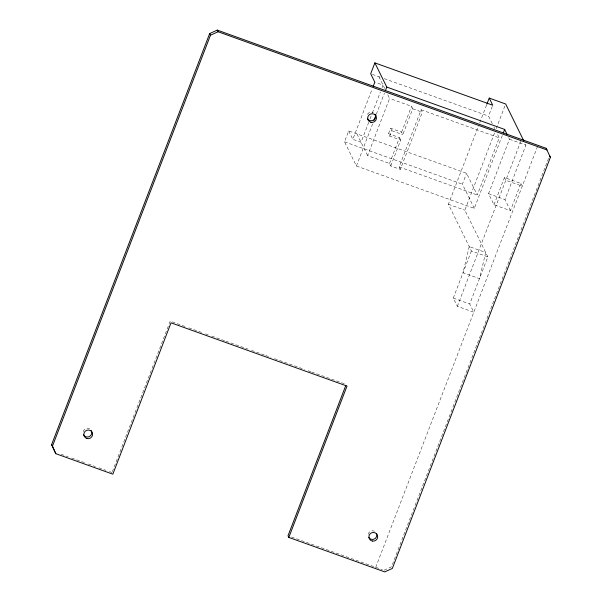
<?xml version="1.0" encoding="UTF-8"?>
<svg xmlns="http://www.w3.org/2000/svg" width="602" height="602" viewBox="0 0 602 602"><rect width="100%" height="100%" fill="white"/><g stroke="black" fill="none" stroke-linecap="round" stroke-linejoin="round"><path stroke-width="0.45" stroke-dasharray="3.01 2.26" d="M112.363 471.652L170.215 321.175L185.25 326.577M502.286 135.563L474.293 208.367L356.422 166.009L344.525 141.816L348.708 130.927L466.58 173.293L477.266 195.003L499.246 137.843L496.778 132.831M368.717 122.349L361.057 142.268L352.832 139.31L372.149 89.081M370.049 118.88L372.044 113.688M372.382 112.822L380.374 92.031M382.037 87.704L383.038 85.1L375.633 82.444M356.422 166.009L372.947 123.026M376.318 114.252L384.415 93.205M400.36 169.403L399.141 166.927L421.122 109.76L422.333 112.235L400.36 169.403L390.766 165.956L389.547 163.481L367.619 155.602L389.592 98.435L387.545 94.266M390.766 165.956L400.706 140.093L389.742 136.15L388.523 133.682L390.615 128.234L401.579 132.177L402.798 134.652L412.739 108.789L411.527 106.313L389.592 98.435M389.742 136.15L391.834 130.709L390.615 128.234M389.547 163.481L399.487 137.617L388.523 133.682M401.579 132.177L411.527 106.313M471.404 250.981L453.291 298.073L457.354 306.32L473.797 312.227L469.741 303.987L487.846 256.888L471.404 250.981L448.407 204.259L478.432 126.172M479.786 122.657L486.867 104.236M474.293 208.367L462.389 184.182L466.58 173.293M492.255 123.643L488.561 116.126L492.421 106.072M487.846 256.888L464.857 210.166L494.882 132.079M496.229 128.572L505.003 105.756M493.994 204.755L504.461 177.537L520.903 183.444L510.436 210.67L493.994 204.755L488.538 193.671L509.473 139.228L508.667 137.595M457.354 306.32L521.513 139.453M510.436 210.67L504.988 199.586L525.915 145.142L524.681 142.621M375.723 567.295L537.955 145.36M548.557 158.364L391.526 566.775L383.948 570.252M372.329 74.355L380.682 77.357M384.219 78.629L488.561 116.126M509.473 139.228L525.915 145.142M421.122 109.76L499.246 137.843M412.739 108.789L422.333 112.235M391.834 130.709L402.798 134.652M344.525 141.816L462.389 184.182M488.538 193.671L504.988 199.586M399.141 166.927L477.266 195.003M448.407 204.259L464.857 210.166M453.291 298.073L469.741 303.987M188.787 327.849L202.054 332.613M205.591 333.884L208.247 334.84M211.784 336.112L225.05 340.875M225.931 341.199L248.039 349.137M251.576 350.409L264.842 355.18M265.73 355.496L271.035 357.407M274.572 358.679L304.635 369.485M308.179 370.749L310.828 371.705M311.716 372.021L344.434 383.783M61.148 454.239L68.161 456.76M71.676 458.024L84.829 462.75M88.343 464.014L95.357 466.535M98.863 467.799L105.884 470.32M109.391 471.577L112.025 472.525M291.518 537.029L382.308 569.658M493.903 126.984L494.724 128.655M520.903 183.444L522.258 186.191L505.808 180.284L504.461 177.537M378.914 76.717L384.678 88.434M399.487 137.617L400.706 140.093M356.933 133.885L367.619 155.602M348.708 130.927L352.832 139.31M368.191 534.29A4.417 4.327 -26.2 0 1 374.512 531.257M83.166 431.589A4.417 4.327 -26.2 0 1 89.653 428.925M367.438 114.312A4.417 4.327 -26.2 0 1 373.458 112.642M469.236 246.579L463.028 272.759L479.478 278.666L485.686 252.494L469.236 246.579"/><path stroke-width="0.9" d="M546.18 148.318L550.378 157.378L392.338 568.423L384.761 571.9L288.817 537.42L347.015 386.07L171.028 322.822L112.837 474.173L55.82 453.682L51.621 444.622L209.662 33.577L217.239 30.1L546.18 148.318L546.992 149.966L218.052 31.748L217.239 30.1M55.82 453.682L52.427 446.27L210.474 35.225L218.052 31.748M486.867 104.236L489.23 98.088L492.745 105.237L374.873 62.879L370.689 73.768L374.813 82.15L373.15 86.477M373.962 120.392L375.987 115.132M385.423 90.571L386.777 87.064L374.873 62.879M345.864 385.295L288.012 535.772L288.817 537.42M503.295 132.937L504.649 129.422L386.777 87.064M489.23 98.088L505.672 104.003L523.853 140.943M549.573 155.73L550.378 157.378M504.649 129.422L507.057 134.329M209.662 33.577L210.474 35.225M51.621 444.622L52.427 446.27M376.686 533.763A4.417 4.327 -26.2 0 1 368.778 537.548M91.241 430.505A4.417 4.327 -26.2 0 1 89.555 436.442A4.417 4.327 -26.2 0 1 83.565 434.877M375.061 114.207A4.417 4.327 -26.2 0 1 373.436 120.159A4.417 4.327 -26.2 0 1 367.423 118.654M372.352 541.055A4.417 4.327 -26.2 0 0 377.492 535.411A4.417 4.327 -26.2 0 0 370.049 533.921A4.417 4.327 -26.2 0 0 372.352 541.055M87.019 438.542A4.417 4.327 -26.2 0 0 92.482 433.199A4.417 4.327 -26.2 0 0 85.145 431.288A4.417 4.327 -26.2 0 0 87.019 438.542M370.9 122.289A4.417 4.327 -26.2 0 0 376.31 116.893A4.417 4.327 -26.2 0 0 368.951 115.05A4.417 4.327 -26.2 0 0 370.9 122.289"/></g></svg>
